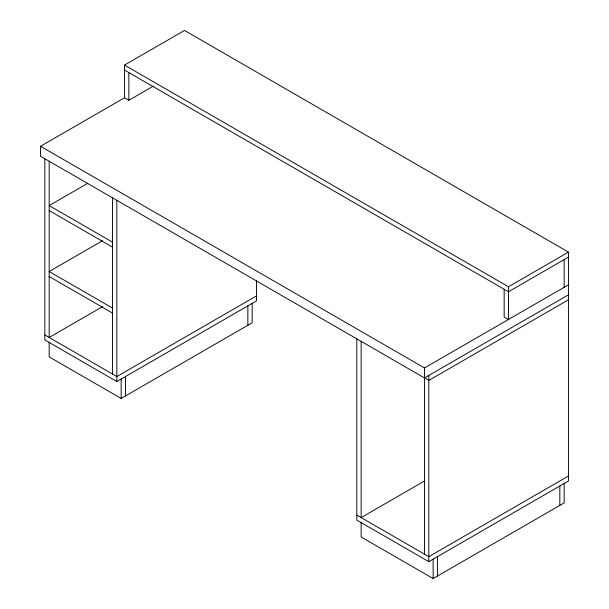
<?xml version="1.0" encoding="UTF-8"?>
<svg xmlns="http://www.w3.org/2000/svg" width="609" height="609" viewBox="0 0 609 609"><rect width="100%" height="100%" fill="white"/><g stroke="black" fill="none" stroke-linecap="round" stroke-linejoin="round"><path stroke-width="0.91" d="M153.399 86.097L128.842 100.279L124.518 97.783L124.518 65.087L184.512 30.45L568.471 252.126L568.471 481.011L428.805 561.65L356.813 520.086L356.813 338.855M568.471 299.788L428.805 380.427L40.529 156.254L40.529 146.274L124.449 97.828M87.78 183.286L49.169 205.576L112.52 242.154M102.571 240.692L49.169 271.523L112.52 308.101M102.571 306.647L49.169 337.477L49.169 161.24M256.503 295.913L116.837 376.545L44.845 334.98M44.845 158.743L44.845 339.967L116.837 381.531L256.503 300.899L256.503 280.749M49.169 342.091L49.169 356.874L121.161 398.438L252.187 322.793L252.187 303.396M124.518 65.087L508.477 286.763L568.471 252.126M568.471 257.112L508.477 291.749L124.518 70.073M40.529 146.274L424.488 367.95L568.471 284.822M424.488 377.93L568.471 294.802M424.397 481.064L361.137 517.589L361.137 341.352M568.471 476.025L428.805 556.656L356.813 515.092M361.137 522.21L361.137 536.986L433.128 578.55L564.155 502.905L564.155 483.508M49.169 210.562L112.52 247.14M49.169 276.516L112.52 313.087M564.155 259.609L564.155 287.319M559.831 485.997L559.831 505.394M508.477 286.763L508.477 319.459L504.161 316.969L504.161 289.26M437.445 556.656L437.445 576.053M433.128 559.153L433.128 578.55M428.805 375.433L428.805 561.65M424.488 367.95L424.488 554.167M247.863 305.885L247.863 325.282M128.842 72.57L128.842 100.279M125.477 376.545L125.477 395.941M121.161 379.042L121.161 398.438M116.837 200.308L116.837 381.531M112.52 197.818L112.52 374.055"/></g></svg>
